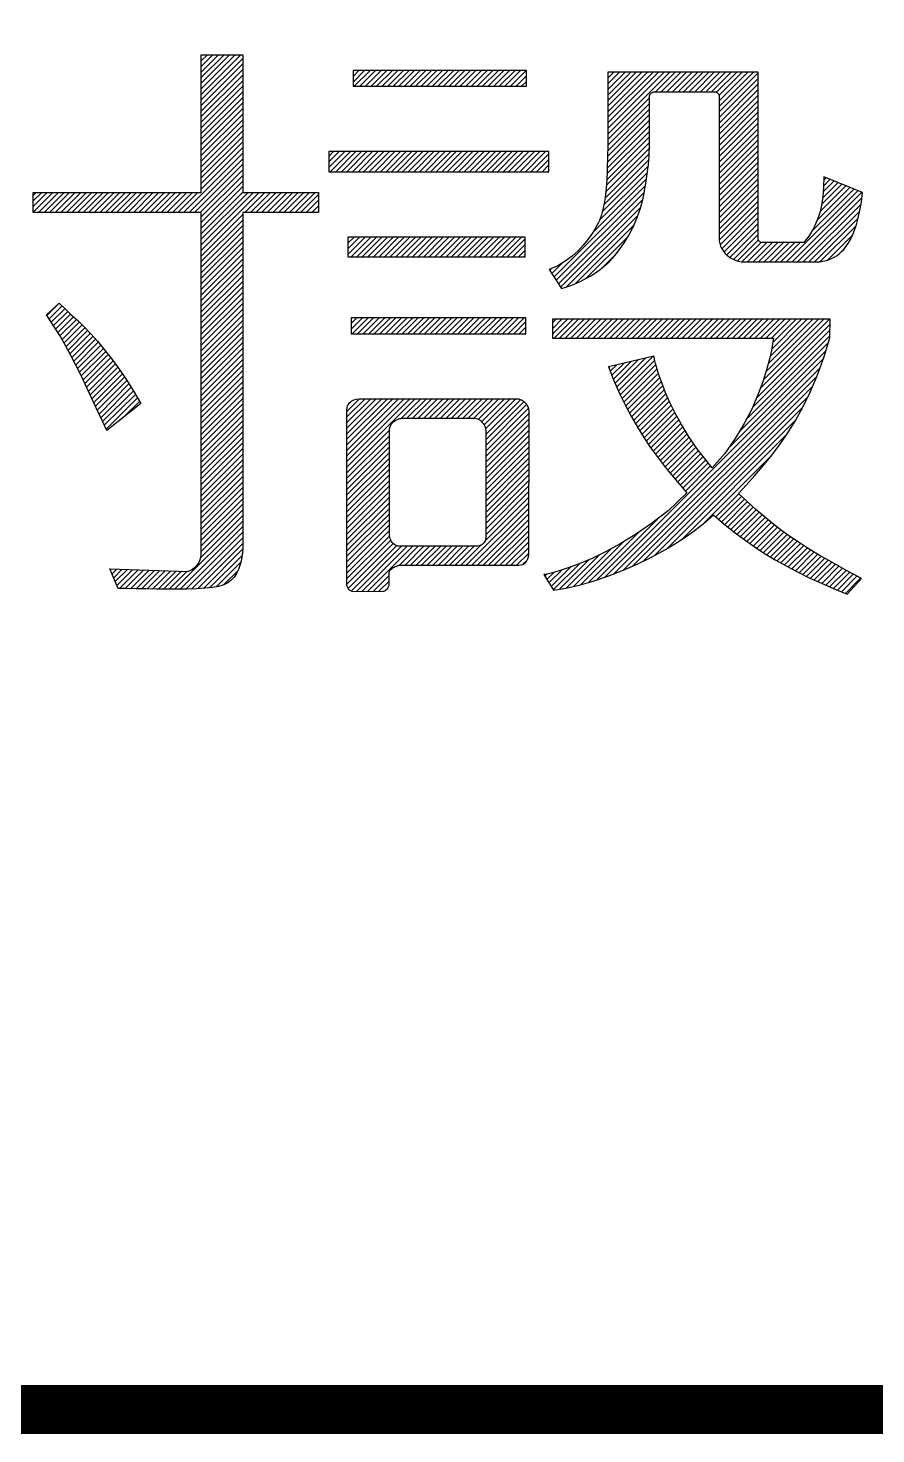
# Model space of a CAD drawing. Header units: millimetres. Extents: x 0 to 841, y 0 to 594.
# Drawn here: x 360.04 to 366.99, y 15.16 to 26.7 of the extents above; entities that cross this region are included whole.
import ezdxf

# ---------------------------------------------------------------- set-up
doc = ezdxf.new("R2010")
doc.units = ezdxf.units.MM
doc.header["$LTSCALE"] = 0.2
doc.layers.add('A1_図面枠', color=7, linetype='Continuous')
doc.layers.add('PTM', color=3, linetype='Continuous')

# ---------------------------------------------------------------- blocks, each defined once
blk = doc.blocks.new('block森村-2')
at = {"color": 0, "linetype": 'Continuous'}
for p, q in [((3635.5, 1096), (3670.8, 1131.4)), ((3635.5, 1101), (3665.8, 1131.4)), ((3635.5, 1106), (3660.8, 1131.4)), ((3635.5, 1111), (3655.8, 1131.4)), ((3635.5, 1116), (3650.8, 1131.4)), ((3635.5, 1121), (3645.8, 1131.4)), ((3635.5, 1126), (3640.9, 1131.4)), ((3635.5, 1131), (3635.9, 1131.4)), ((3635.5, 1131.4), (3672.6, 1131.4)), ((3635.5, 1008.2), (3635.5, 1131.4)), ((3635.5, 1091), (3672.6, 1128.2)), ((3635.5, 1086.1), (3672.6, 1123.2)), ((3672.6, 1131.4), (3672.6, 1008.2)), ((3635.5, 1081.1), (3672.6, 1118.2)), ((3635.5, 1076.1), (3672.6, 1113.2)), ((3635.5, 1071.1), (3672.6, 1108.2)), ((3771.2, 1107), (3781.4, 1117.3)), ((3771.2, 1112), (3776.4, 1117.3)), ((3771.2, 1117), (3771.5, 1117.3)), ((3926.4, 1117.3), (3771.2, 1117.3)), ((3771.2, 1117.3), (3771.2, 1103.2)), ((3772.3, 1103.2), (3786.4, 1117.3)), ((3777.3, 1103.2), (3791.4, 1117.3)), ((3782.3, 1103.2), (3796.4, 1117.3)), ((3787.3, 1103.2), (3801.4, 1117.3)), ((3792.3, 1103.2), (3806.4, 1117.3)), ((3797.3, 1103.2), (3811.4, 1117.3)), ((3802.3, 1103.2), (3816.4, 1117.3)), ((3807.2, 1103.2), (3821.3, 1117.3)), ((3812.2, 1103.2), (3826.3, 1117.3)), ((3817.2, 1103.2), (3831.3, 1117.3)), ((3822.2, 1103.2), (3836.3, 1117.3)), ((3827.2, 1103.2), (3841.3, 1117.3)), ((3832.2, 1103.2), (3846.3, 1117.3)), ((3837.2, 1103.2), (3851.3, 1117.3)), ((3842.2, 1103.2), (3856.3, 1117.3)), ((3847.2, 1103.2), (3861.3, 1117.3)), ((3852.2, 1103.2), (3866.2, 1117.3)), ((3857.1, 1103.2), (3871.2, 1117.3)), ((3862.1, 1103.2), (3876.2, 1117.3)), ((3867.1, 1103.2), (3881.2, 1117.3)), ((3872.1, 1103.2), (3886.2, 1117.3)), ((3877.1, 1103.2), (3891.2, 1117.3)), ((3882.1, 1103.2), (3896.2, 1117.3)), ((3887.1, 1103.2), (3901.2, 1117.3)), ((3892.1, 1103.2), (3906.2, 1117.3)), ((3897.1, 1103.2), (3911.1, 1117.3)), ((3902, 1103.2), (3916.1, 1117.3)), ((3907, 1103.2), (3921.1, 1117.3)), ((3912, 1103.2), (3926.1, 1117.3)), ((3917, 1103.2), (3926.4, 1112.5)), ((3922, 1103.2), (3926.4, 1107.5)), ((3926.4, 1103.2), (3926.4, 1117.3)), ((3999, 1060.5), (4054.5, 1116)), ((3999, 1065.5), (4049.5, 1116)), ((3999, 1070.5), (4044.5, 1116)), ((3999, 1075.5), (4039.6, 1116)), ((3999, 1080.4), (4034.6, 1116)), ((3999, 1085.4), (4029.6, 1116)), ((3999, 1090.4), (4024.6, 1116)), ((3999, 1095.4), (4019.6, 1116)), ((3999, 1100.4), (4014.6, 1116)), ((3999, 1105.4), (4009.6, 1116)), ((3999, 1110.4), (4004.6, 1116)), ((3999, 1115.4), (3999.6, 1116)), ((4041.9, 1098.4), (4059.5, 1116)), ((4046.9, 1098.4), (4064.5, 1116)), ((4051.9, 1098.4), (4069.5, 1116)), ((4056.9, 1098.4), (4074.5, 1116)), ((4061.9, 1098.4), (4079.5, 1116)), ((4066.9, 1098.4), (4084.5, 1116)), ((4071.9, 1098.4), (4089.4, 1116)), ((4076.9, 1098.4), (4094.4, 1116)), ((4081.9, 1098.4), (4099.4, 1116)), ((4086.8, 1098.4), (4104.4, 1116)), ((4091.8, 1098.4), (4109.4, 1116)), ((4096.3, 1097.9), (4114.4, 1116)), ((4098.6, 1085.2), (4129.4, 1116)), ((4098.6, 1090.2), (4124.4, 1116)), ((4098.6, 1095.2), (4119.4, 1116)), ((4098.6, 1080.3), (4133.6, 1115.2)), ((4098.6, 1075.3), (4133.6, 1110.2)), ((3635.5, 1066.1), (3672.6, 1103.3)), ((3635.5, 1061.1), (3672.6, 1098.3)), ((3771.2, 1103.2), (3926.4, 1103.2)), ((4098.6, 1070.3), (4133.6, 1105.3)), ((4098.6, 1065.3), (4133.6, 1100.3)), ((4098.6, 1060.3), (4133.6, 1095.3)), ((3635.5, 1056.1), (3672.6, 1093.3)), ((3635.5, 1051.1), (3672.6, 1088.3)), ((3635.5, 1046.1), (3672.6, 1083.3)), ((3999, 1055.5), (4036.4, 1092.8)), ((3999, 1050.5), (4036.4, 1087.8)), ((3999, 1045.4), (4036.4, 1082.9)), ((4098.6, 1055.3), (4133.6, 1090.3)), ((4098.6, 1050.3), (4133.6, 1085.3)), ((3635.5, 1041.2), (3672.6, 1078.3)), ((3635.5, 1036.2), (3672.6, 1073.3)), ((3998.7, 1035.2), (4036.4, 1072.9)), ((3998.8, 1040.3), (4036.4, 1077.9)), ((4098.6, 1045.3), (4133.6, 1080.3)), ((4098.6, 1040.3), (4133.6, 1075.3)), ((4098.6, 1035.3), (4133.6, 1070.3)), ((3635.5, 1031.2), (3672.6, 1068.3)), ((3635.5, 1026.2), (3672.6, 1063.3)), ((3635.5, 1021.2), (3672.6, 1058.4)), ((3998.1, 1019.6), (4036.4, 1057.9)), ((3998.3, 1024.8), (4036.4, 1062.9)), ((3998.5, 1030), (4036.4, 1067.9)), ((4098.6, 1030.4), (4133.6, 1065.3)), ((4098.6, 1025.4), (4133.6, 1060.4)), ((3635.5, 1016.2), (3672.6, 1053.4)), ((3635.5, 1011.2), (3672.6, 1048.4)), ((3749.5, 1030.5), (3763.8, 1044.8)), ((3749.5, 1035.5), (3758.8, 1044.8)), ((3749.5, 1040.4), (3753.8, 1044.8)), ((3749.5, 1044.8), (3749.5, 1026.7)), ((3946.5, 1044.8), (3749.5, 1044.8)), ((3750.8, 1026.7), (3768.8, 1044.8)), ((3755.8, 1026.7), (3773.8, 1044.8)), ((3760.8, 1026.7), (3778.8, 1044.8)), ((3765.7, 1026.7), (3783.7, 1044.8)), ((3770.7, 1026.7), (3788.7, 1044.8)), ((3775.7, 1026.7), (3793.7, 1044.8)), ((3780.7, 1026.7), (3798.7, 1044.8)), ((3785.7, 1026.7), (3803.7, 1044.8)), ((3790.7, 1026.7), (3808.7, 1044.8)), ((3795.7, 1026.7), (3813.7, 1044.8)), ((3800.7, 1026.7), (3818.7, 1044.8)), ((3805.7, 1026.7), (3823.7, 1044.8)), ((3810.6, 1026.7), (3828.6, 1044.8)), ((3815.6, 1026.7), (3833.6, 1044.8)), ((3820.6, 1026.7), (3838.6, 1044.8)), ((3825.6, 1026.7), (3843.6, 1044.8)), ((3830.6, 1026.7), (3848.6, 1044.8)), ((3835.6, 1026.7), (3853.6, 1044.8)), ((3840.6, 1026.7), (3858.6, 1044.8)), ((3845.6, 1026.7), (3863.6, 1044.8)), ((3850.6, 1026.7), (3868.6, 1044.8)), ((3855.5, 1026.7), (3873.5, 1044.8)), ((3860.5, 1026.7), (3878.5, 1044.8)), ((3865.5, 1026.7), (3883.5, 1044.8)), ((3870.5, 1026.7), (3888.5, 1044.8)), ((3875.5, 1026.7), (3893.5, 1044.8)), ((3880.5, 1026.7), (3898.5, 1044.8)), ((3885.5, 1026.7), (3903.5, 1044.8)), ((3890.5, 1026.7), (3908.5, 1044.8)), ((3895.5, 1026.7), (3913.5, 1044.8)), ((3900.4, 1026.7), (3918.4, 1044.8)), ((3905.4, 1026.7), (3923.4, 1044.8)), ((3910.4, 1026.7), (3928.4, 1044.8)), ((3915.4, 1026.7), (3933.4, 1044.8)), ((3920.4, 1026.7), (3938.4, 1044.8)), ((3925.4, 1026.7), (3943.4, 1044.8)), ((3946.5, 1026.7), (3946.5, 1044.8)), ((3997.2, 1008.8), (4036.4, 1047.9)), ((3997.7, 1014.3), (4036.4, 1052.9)), ((4098.6, 1020.4), (4133.6, 1055.4)), ((4098.6, 1015.4), (4133.6, 1050.4)), ((4098.6, 1010.4), (4133.6, 1045.4)), ((3619.6, 990.3), (3672.6, 1043.4)), ((3624.5, 990.3), (3672.6, 1038.4)), ((3629.5, 990.3), (3672.6, 1033.4)), ((3930.4, 1026.7), (3946.5, 1042.8)), ((3935.4, 1026.7), (3946.5, 1037.8)), ((3940.4, 1026.7), (3946.5, 1032.8)), ((3994.2, 990.8), (4035.2, 1031.8)), ((3995.6, 997.2), (4035.8, 1037.3)), ((3996.6, 1003.2), (4036.1, 1042.7)), ((4098.6, 1005.4), (4133.6, 1040.4)), ((4098.6, 1000.4), (4133.6, 1035.4)), ((3634.5, 990.3), (3672.6, 1028.4)), ((3635.5, 986.3), (3672.6, 1023.4)), ((3749.5, 1026.7), (3946.5, 1026.7)), ((3945.3, 1026.7), (3946.5, 1027.9)), ((3985.5, 972.1), (4033.7, 1020.3)), ((3991.8, 983.4), (4034.5, 1026.1)), ((4098.6, 995.4), (4133.6, 1030.4)), ((4098.6, 990.4), (4133.6, 1025.4)), ((4098.6, 985.5), (4133.6, 1020.4)), ((4192.3, 1014.2), (4198, 1020)), ((4192.4, 1019.3), (4194.4, 1021.4)), ((3485.2, 990.6), (3502.7, 1008.2)), ((3485.2, 995.6), (3497.7, 1008.2)), ((3485.2, 1000.6), (3492.7, 1008.2)), ((3485.2, 1005.6), (3487.8, 1008.2)), ((3485.2, 1008.2), (3635.5, 1008.2)), ((3485.2, 990.3), (3485.2, 1008.2)), ((3489.8, 990.3), (3507.7, 1008.2)), ((3494.8, 990.3), (3512.7, 1008.2)), ((3499.8, 990.3), (3517.7, 1008.2)), ((3504.8, 990.3), (3522.7, 1008.2)), ((3509.8, 990.3), (3527.7, 1008.2)), ((3514.8, 990.3), (3532.7, 1008.2)), ((3519.8, 990.3), (3537.7, 1008.2)), ((3524.8, 990.3), (3542.6, 1008.2)), ((3529.8, 990.3), (3547.6, 1008.2)), ((3534.7, 990.3), (3552.6, 1008.2)), ((3539.7, 990.3), (3557.6, 1008.2)), ((3544.7, 990.3), (3562.6, 1008.2)), ((3549.7, 990.3), (3567.6, 1008.2)), ((3554.7, 990.3), (3572.6, 1008.2)), ((3559.7, 990.3), (3577.6, 1008.2)), ((3564.7, 990.3), (3582.6, 1008.2)), ((3569.7, 990.3), (3587.5, 1008.2)), ((3574.7, 990.3), (3592.5, 1008.2)), ((3579.6, 990.3), (3597.5, 1008.2)), ((3584.6, 990.3), (3602.5, 1008.2)), ((3589.6, 990.3), (3607.5, 1008.2)), ((3594.6, 990.3), (3612.5, 1008.2)), ((3599.6, 990.3), (3617.5, 1008.2)), ((3604.6, 990.3), (3622.5, 1008.2)), ((3609.6, 990.3), (3627.5, 1008.2)), ((3614.6, 990.3), (3632.4, 1008.2)), ((3635.5, 981.3), (3672.6, 1018.4)), ((3635.5, 976.3), (3672.6, 1013.5)), ((3635.5, 971.3), (3672.6, 1008.5)), ((3635.5, 956.3), (3687.3, 1008.2)), ((3635.5, 961.3), (3682.3, 1008.2)), ((3635.5, 966.3), (3677.3, 1008.2)), ((3672.6, 1008.2), (3740.3, 1008.2)), ((3674.4, 990.3), (3692.3, 1008.2)), ((3679.4, 990.3), (3697.3, 1008.2)), ((3684.4, 990.3), (3702.3, 1008.2)), ((3689.4, 990.3), (3707.3, 1008.2)), ((3694.4, 990.3), (3712.3, 1008.2)), ((3699.4, 990.3), (3717.3, 1008.2)), ((3704.4, 990.3), (3722.2, 1008.2)), ((3709.4, 990.3), (3727.2, 1008.2)), ((3714.3, 990.3), (3732.2, 1008.2)), ((3719.3, 990.3), (3737.2, 1008.2)), ((3740.3, 1008.2), (3740.3, 990.3)), ((3951, 932.6), (4032.7, 1014.4)), ((3952.9, 929.6), (4031.6, 1008.3)), ((4098.6, 980.5), (4133.6, 1015.5)), ((4098.6, 975.5), (4133.6, 1010.5)), ((4158.9, 946), (4222.8, 1009.8)), ((4163.9, 946), (4226.3, 1008.4)), ((4182.1, 974.1), (4219.2, 1011.3)), ((4186.5, 983.5), (4215.7, 1012.7)), ((4188.9, 990.9), (4212.1, 1014.2)), ((4190.4, 997.4), (4208.6, 1015.6)), ((4191.4, 1003.3), (4205.1, 1017.1)), ((4191.9, 1008.9), (4201.5, 1018.5)), ((3724.3, 990.3), (3740.3, 1006.3)), ((3729.3, 990.3), (3740.3, 1001.3)), ((3734.3, 990.3), (3740.3, 996.3)), ((3954.9, 926.5), (4030.3, 1002)), ((3956.8, 923.5), (4028.6, 995.2)), ((4098.6, 970.5), (4133.6, 1005.5)), ((4098.6, 965.5), (4133.6, 1000.5)), ((4099.5, 961.4), (4133.6, 995.5)), ((4168.9, 946), (4226.4, 1003.4)), ((4173.9, 946), (4225.6, 997.6)), ((3635.5, 990.3), (3485.2, 990.3)), ((3635.5, 690.6), (3635.5, 990.3)), ((3635.5, 951.3), (3672.6, 988.5)), ((3635.5, 946.4), (3672.6, 983.5)), ((3740.3, 990.3), (3672.6, 990.3)), ((3672.6, 990.3), (3672.6, 697)), ((3739.3, 990.3), (3740.3, 991.3)), ((3961.8, 923.5), (4026, 987.7)), ((4101, 957.9), (4133.6, 990.5)), ((4103.1, 955), (4133.6, 985.5)), ((4178.9, 946), (4224.5, 991.6)), ((4183.9, 946), (4223.2, 985.3)), ((3635.5, 941.4), (3672.6, 978.5)), ((3635.5, 936.4), (3672.6, 973.5)), ((3969.8, 926.4), (4022.6, 979.3)), ((3979.3, 931), (4017.5, 969.2)), ((4105.5, 952.4), (4133.6, 980.5)), ((4108.2, 950.1), (4133.6, 975.5)), ((4111.4, 948.3), (4133.6, 970.5)), ((4189.1, 946.3), (4221.2, 978.3)), ((4195.5, 947.6), (4218.3, 970.4)), ((3635.5, 931.4), (3672.6, 968.5)), ((3635.5, 926.4), (3672.6, 963.6)), ((3635.5, 921.4), (3672.6, 958.6)), ((3766.7, 952.8), (3782.1, 968.3)), ((3766.7, 957.8), (3777.1, 968.3)), ((3766.7, 962.8), (3772.1, 968.3)), ((3766.7, 967.8), (3767.1, 968.3)), ((3766.7, 968.3), (3766.7, 950.7)), ((3925.2, 968.3), (3766.7, 968.3)), ((3769.5, 950.7), (3787.1, 968.3)), ((3774.5, 950.7), (3792.1, 968.3)), ((3779.5, 950.7), (3797.1, 968.3)), ((3784.5, 950.7), (3802, 968.3)), ((3789.5, 950.7), (3807, 968.3)), ((3794.5, 950.7), (3812, 968.3)), ((3799.5, 950.7), (3817, 968.3)), ((3804.5, 950.7), (3822, 968.3)), ((3809.5, 950.7), (3827, 968.3)), ((3814.4, 950.7), (3832, 968.3)), ((3819.4, 950.7), (3837, 968.3)), ((3824.4, 950.7), (3842, 968.3)), ((3829.4, 950.7), (3846.9, 968.3)), ((3834.4, 950.7), (3851.9, 968.3)), ((3839.4, 950.7), (3856.9, 968.3)), ((3844.4, 950.7), (3861.9, 968.3)), ((3849.4, 950.7), (3866.9, 968.3)), ((3854.4, 950.7), (3871.9, 968.3)), ((3859.3, 950.7), (3876.9, 968.3)), ((3864.3, 950.7), (3881.9, 968.3)), ((3869.3, 950.7), (3886.9, 968.3)), ((3874.3, 950.7), (3891.9, 968.3)), ((3879.3, 950.7), (3896.8, 968.3)), ((3884.3, 950.7), (3901.8, 968.3)), ((3889.3, 950.7), (3906.8, 968.3)), ((3894.3, 950.7), (3911.8, 968.3)), ((3899.3, 950.7), (3916.8, 968.3)), ((3904.2, 950.7), (3921.8, 968.3)), ((3909.2, 950.7), (3925.2, 966.7)), ((3914.2, 950.7), (3925.2, 961.7)), ((3919.2, 950.7), (3925.2, 956.7)), ((3925.2, 950.7), (3925.2, 968.3)), ((4115, 946.9), (4133.8, 965.8)), ((4119.1, 946.1), (4136.3, 963.3)), ((4124, 946), (4141.3, 963.3)), ((4129, 946), (4146.3, 963.3)), ((4134, 946), (4151.3, 963.3)), ((4139, 946), (4156.3, 963.3)), ((4143.9, 946), (4161.3, 963.3)), ((4148.9, 946), (4166.3, 963.3)), ((4153.9, 946), (4171.3, 963.3)), ((4207.6, 954.7), (4209.4, 956.6)), ((3635.5, 916.4), (3672.6, 953.6)), ((3635.5, 911.4), (3672.6, 948.6)), ((3766.7, 950.7), (3925.2, 950.7)), ((3924.2, 950.7), (3925.2, 951.7)), ((3949.1, 935.7), (3958.5, 945.1)), ((3994.3, 941), (4006.1, 952.8)), ((3635.5, 906.4), (3672.6, 943.6)), ((3635.5, 901.5), (3672.6, 938.6)), ((3635.5, 896.5), (3672.6, 933.6)), ((3947.1, 938.7), (3948.4, 940)), ((3635.5, 891.5), (3672.6, 928.6)), ((3635.5, 886.5), (3672.6, 923.6)), ((3635.5, 881.5), (3672.6, 918.7)), ((3497, 898.6), (3508.2, 909)), ((3497.4, 898.1), (3508.3, 909)), ((3499.4, 895.1), (3510.9, 906.6)), ((3508.2, 909), (3513.7, 904)), ((3635.5, 876.5), (3672.6, 913.7)), ((3635.5, 871.5), (3672.6, 908.7)), ((3503.1, 889.3), (3497, 898.6)), ((3501.3, 892.1), (3513.5, 904.2)), ((3503.3, 889.1), (3516.1, 901.8)), ((3505.2, 886), (3518.6, 899.4)), ((3507.1, 882.9), (3521.2, 897)), ((3509, 879.8), (3523.8, 894.5)), ((3513.7, 904), (3519.2, 898.8)), ((3519.2, 898.8), (3524.9, 893.5)), ((3524.9, 893.5), (3530.7, 887.8)), ((3635.5, 866.5), (3672.6, 903.7)), ((3635.5, 861.5), (3672.6, 898.7)), ((3635.5, 856.6), (3672.6, 893.7)), ((3769.6, 885.9), (3779.7, 896)), ((3769.6, 890.9), (3774.7, 896)), ((3769.6, 895.9), (3769.7, 896)), ((3769.6, 896), (3769.6, 881.6)), ((3925.9, 896), (3769.6, 896)), ((3770.3, 881.6), (3784.6, 896)), ((3775.2, 881.6), (3789.6, 896)), ((3780.2, 881.6), (3794.6, 896)), ((3785.2, 881.6), (3799.6, 896)), ((3790.2, 881.6), (3804.6, 896)), ((3795.2, 881.6), (3809.6, 896)), ((3800.2, 881.6), (3814.6, 896)), ((3805.2, 881.6), (3819.6, 896)), ((3810.2, 881.6), (3824.6, 896)), ((3815.2, 881.6), (3829.5, 896)), ((3820.1, 881.6), (3834.5, 896)), ((3825.1, 881.6), (3839.5, 896)), ((3830.1, 881.6), (3844.5, 896)), ((3835.1, 881.6), (3849.5, 896)), ((3840.1, 881.6), (3854.5, 896)), ((3845.1, 881.6), (3859.5, 896)), ((3850.1, 881.6), (3864.5, 896)), ((3855.1, 881.6), (3869.5, 896)), ((3860.1, 881.6), (3874.4, 896)), ((3865, 881.6), (3879.4, 896)), ((3870, 881.6), (3884.4, 896)), ((3875, 881.6), (3889.4, 896)), ((3880, 881.6), (3894.4, 896)), ((3885, 881.6), (3899.4, 896)), ((3890, 881.6), (3904.4, 896)), ((3895, 881.6), (3909.4, 896)), ((3900, 881.6), (3914.4, 896)), ((3905, 881.6), (3919.3, 896)), ((3909.9, 881.6), (3924.3, 896)), ((3925.9, 881.6), (3925.9, 896)), ((3949.5, 881.3), (3963, 894.7)), ((3949.7, 894.7), (3949.5, 877.8)), ((3949.6, 886.3), (3958, 894.7)), ((3949.6, 891.4), (3953, 894.7)), ((4197.9, 894.7), (3949.7, 894.7)), ((3951, 877.8), (3968, 894.7)), ((3956, 877.8), (3973, 894.7)), ((3961, 877.8), (3978, 894.7)), ((3966, 877.8), (3983, 894.7)), ((3971, 877.8), (3988, 894.7)), ((3976, 877.8), (3992.9, 894.7)), ((3980.9, 877.8), (3997.9, 894.7)), ((3985.9, 877.8), (4002.9, 894.7)), ((3990.9, 877.8), (4007.9, 894.7)), ((3995.9, 877.8), (4012.9, 894.7)), ((4000.9, 877.7), (4017.9, 894.7)), ((4005.9, 877.7), (4022.9, 894.7)), ((4010.9, 877.7), (4027.9, 894.7)), ((4015.9, 877.7), (4032.9, 894.7)), ((4020.8, 877.7), (4037.8, 894.7)), ((4025.8, 877.7), (4042.8, 894.7)), ((4030.8, 877.7), (4047.8, 894.7)), ((4035.8, 877.7), (4052.8, 894.7)), ((4040.8, 877.7), (4057.8, 894.7)), ((4045.8, 877.7), (4062.8, 894.7)), ((4050.8, 877.7), (4067.8, 894.7)), ((4055.8, 877.7), (4072.8, 894.7)), ((4060.7, 877.7), (4077.8, 894.7)), ((4065.7, 877.7), (4082.7, 894.7)), ((4070.7, 877.7), (4087.7, 894.7)), ((4075.7, 877.7), (4092.7, 894.7)), ((4080.7, 877.7), (4097.7, 894.7)), ((4085.7, 877.7), (4102.7, 894.7)), ((4090.7, 877.7), (4107.7, 894.7)), ((4095.7, 877.7), (4112.7, 894.7)), ((4100.6, 877.7), (4117.7, 894.7)), ((4105.6, 877.7), (4122.7, 894.7)), ((4110.6, 877.7), (4127.6, 894.7)), ((4115.6, 877.7), (4132.6, 894.7)), ((4120.6, 877.7), (4137.6, 894.7)), ((4125.6, 877.7), (4142.6, 894.7)), ((4130.6, 877.7), (4147.6, 894.7)), ((4135.5, 832.7), (4197.5, 894.7)), ((4135.6, 877.7), (4152.6, 894.7)), ((4138.3, 840.5), (4192.5, 894.7)), ((4140.5, 877.7), (4157.6, 894.7)), ((4140.6, 847.8), (4187.5, 894.7)), ((4142.5, 854.7), (4182.5, 894.7)), ((4144.2, 861.4), (4177.5, 894.7)), ((4145.5, 877.7), (4162.6, 894.7)), ((4145.6, 867.8), (4172.5, 894.7)), ((4146.7, 873.9), (4167.6, 894.7)), ((4197.7, 878), (4197.9, 894.7)), ((3508.8, 880.2), (3503.1, 889.3)), ((3510.9, 876.6), (3526.3, 892.1)), ((3512.7, 873.5), (3528.8, 889.6)), ((3514.5, 870.3), (3531.3, 887.1)), ((3516.3, 867.1), (3533.7, 884.6)), ((3518, 863.8), (3536.2, 882)), ((3530.7, 887.8), (3536.6, 881.6)), ((3536.6, 881.6), (3542.6, 875)), ((3635.5, 851.6), (3672.6, 888.7)), ((3635.5, 846.6), (3672.6, 883.7)), ((3769.6, 881.6), (3925.9, 881.6)), ((3914.9, 881.6), (3925.9, 892.6)), ((3919.9, 881.6), (3925.9, 887.6)), ((3924.9, 881.6), (3925.9, 882.6)), ((4128.4, 815.7), (4197.7, 885)), ((4132.3, 824.5), (4197.8, 890.1)), ((3514, 871.2), (3508.8, 880.2)), ((3518.8, 862.4), (3514, 871.2)), ((3519.8, 860.6), (3538.6, 879.4)), ((3521.5, 857.3), (3540.9, 876.8)), ((3523.2, 854), (3543.3, 874.1)), ((3524.8, 850.7), (3545.6, 871.4)), ((3526.5, 847.3), (3547.9, 868.7)), ((3542.6, 875), (3548.7, 867.8)), ((3635.5, 841.6), (3672.6, 878.7)), ((3635.5, 836.6), (3672.6, 873.8)), ((3635.5, 831.6), (3672.6, 868.8)), ((3949.5, 877.8), (4147.2, 877.7)), ((4116.9, 794.2), (4196.3, 873.6)), ((4123.4, 805.7), (4197.7, 880)), ((4146.5, 872.6), (4145.4, 866.7)), ((4147.1, 876.4), (4146.5, 872.6)), ((4147.2, 877.7), (4147.1, 876.4)), ((4192.3, 860.4), (4197.7, 878)), ((3523.3, 853.7), (3518.8, 862.4)), ((3528.1, 844), (3550.1, 866)), ((3529.7, 840.6), (3552.3, 863.2)), ((3531.3, 837.2), (3554.5, 860.4)), ((3532.9, 833.8), (3556.6, 857.6)), ((3548.7, 867.8), (3555, 859.8)), ((3555, 859.8), (3561.4, 851.1)), ((3635.5, 826.6), (3672.6, 863.8)), ((3635.5, 821.6), (3672.6, 858.8)), ((3996.5, 663.8), (4191.9, 859.2)), ((4040.4, 861.8), (3999.6, 852.2)), ((4004.1, 841.1), (4020.1, 857)), ((4005.6, 837.6), (4026.6, 858.6)), ((4007.1, 834.1), (4033.2, 860.1)), ((4008.7, 830.6), (4039.7, 861.6)), ((4010.2, 827.2), (4041.2, 858.2)), ((4040.6, 861), (4040.4, 861.8)), ((4041, 858.8), (4040.6, 861)), ((4041.9, 855.1), (4041, 858.8)), ((4107.1, 779.4), (4194.1, 866.5)), ((4143.6, 858.9), (4141.1, 849.5)), ((4145.4, 866.7), (4143.6, 858.9)), ((4186.5, 844.2), (4192.3, 860.4)), ((3527.6, 845.1), (3523.3, 853.7)), ((3531.6, 836.6), (3527.6, 845.1)), ((3534.5, 830.4), (3558.7, 854.7)), ((3536.1, 827), (3560.9, 851.8)), ((3537.7, 823.6), (3562.9, 848.8)), ((3539.2, 820.2), (3564.9, 845.9)), ((3561.4, 851.1), (3567.9, 841.5)), ((3635.5, 816.6), (3672.6, 853.8)), ((3635.5, 811.7), (3672.6, 848.8)), ((3635.5, 806.7), (3672.6, 843.8)), ((3999.6, 852.2), (4004.6, 839.9)), ((3999.8, 851.7), (4000.5, 852.4)), ((4001.2, 848.2), (4007.1, 854)), ((4002.7, 844.6), (4013.6, 855.5)), ((4004.5, 666.8), (4189.1, 851.4)), ((4011.9, 823.9), (4042.2, 854.2)), ((4012.7, 670), (4186.2, 843.5)), ((4013.5, 820.5), (4043.3, 850.3)), ((4015.1, 817.1), (4044.5, 846.5)), ((4043.3, 850.2), (4041.9, 855.1)), ((4045.2, 844.2), (4043.3, 850.2)), ((4047.7, 837.1), (4045.2, 844.2)), ((4141.1, 849.5), (4137.7, 838.8)), ((4180.2, 829.4), (4186.5, 844.2)), ((3535.5, 828.2), (3531.6, 836.6)), ((3540.8, 816.8), (3566.9, 842.9)), ((3542.4, 813.4), (3568.9, 839.9)), ((3544, 809.9), (3570.8, 836.8)), ((3545.5, 806.5), (3572.8, 833.8)), ((3547.1, 803.2), (3574.7, 830.7)), ((3567.9, 841.5), (3574.6, 830.9)), ((3574.6, 830.9), (3581.4, 819.2)), ((3635.5, 801.7), (3672.6, 838.8)), ((3635.5, 796.7), (3672.6, 833.8)), ((4004.6, 839.9), (4009.7, 828.4)), ((4016.8, 813.9), (4045.7, 842.7)), ((4018.6, 810.6), (4047, 839)), ((4020.3, 807.3), (4048.3, 835.4)), ((4021.6, 673.9), (4182.5, 834.9)), ((4022.1, 804.2), (4049.8, 831.8)), ((4050.8, 829), (4047.7, 837.1)), ((4137.7, 838.8), (4133.3, 827)), ((3539.4, 819.9), (3535.5, 828.2)), ((3543.1, 811.7), (3539.4, 819.9)), ((3548.7, 799.8), (3576.5, 827.5)), ((3550.4, 796.4), (3578.3, 824.4)), ((3581.4, 819.2), (3550.9, 795.3)), ((3566.5, 807.6), (3580.2, 821.2)), ((3635.5, 791.7), (3672.6, 828.9)), ((3635.5, 786.7), (3672.6, 823.9)), ((3635.5, 781.7), (3672.6, 818.9)), ((3765.5, 762.1), (3826.6, 823.2)), ((3765.5, 767.1), (3821.6, 823.2)), ((3765.5, 772.1), (3816.6, 823.2)), ((3765.5, 777.1), (3811.6, 823.2)), ((3765.5, 782.1), (3806.6, 823.2)), ((3765.5, 787), (3801.6, 823.2)), ((3765.5, 792), (3796.6, 823.2)), ((3765.5, 797), (3791.6, 823.2)), ((3765.5, 802), (3786.7, 823.2)), ((3765.5, 807), (3781.7, 823.2)), ((3765.5, 812), (3776.7, 823.1)), ((3766.6, 818), (3766.1, 816.9)), ((3767.4, 819.2), (3766.6, 818)), ((3766.7, 818.2), (3769.9, 821.3)), ((3768.5, 820.3), (3767.4, 819.2)), ((3769.9, 821.4), (3768.5, 820.3)), ((3771.7, 822.2), (3769.9, 821.4)), ((3774, 822.8), (3771.7, 822.2)), ((3776.7, 823.2), (3774, 822.8)), ((3919.6, 823.2), (3776.7, 823.2)), ((3814.4, 806), (3831.6, 823.2)), ((3819.4, 806.1), (3836.5, 823.2)), ((3824.4, 806.1), (3841.5, 823.2)), ((3829.4, 806.1), (3846.5, 823.2)), ((3834.4, 806.1), (3851.5, 823.2)), ((3839.4, 806.1), (3856.5, 823.2)), ((3844.4, 806.1), (3861.5, 823.2)), ((3849.4, 806.1), (3866.5, 823.2)), ((3854.4, 806.1), (3871.5, 823.2)), ((3859.4, 806.1), (3876.5, 823.2)), ((3864.3, 806.1), (3881.4, 823.2)), ((3869.3, 806.1), (3886.4, 823.2)), ((3874.3, 806.1), (3891.4, 823.2)), ((3879.3, 806.1), (3896.4, 823.2)), ((3883.4, 805.2), (3901.4, 823.2)), ((3886.2, 803), (3906.4, 823.2)), ((3888.4, 800.2), (3911.4, 823.2)), ((3889.8, 796.6), (3916.4, 823.2)), ((3889.9, 791.7), (3920.9, 822.7)), ((3889.9, 786.7), (3924.1, 820.9)), ((3889.9, 781.8), (3926.5, 818.4)), ((3919.7, 823.1), (3919.6, 823.2)), ((3920.2, 823), (3919.7, 823.1)), ((3920.9, 822.7), (3920.2, 823)), ((3921.8, 822.3), (3920.9, 822.7)), ((3922.8, 821.7), (3921.8, 822.3)), ((3923.8, 821), (3922.8, 821.7)), ((3924.9, 820.1), (3923.8, 821)), ((3926, 819.1), (3924.9, 820.1)), ((3927, 817.8), (3926, 819.1)), ((4009.7, 828.4), (4014.9, 817.6)), ((4023.9, 801), (4051.2, 828.3)), ((4025.7, 797.8), (4052.7, 824.8)), ((4027.7, 794.8), (4054.2, 821.3)), ((4029.6, 791.7), (4055.8, 817.9)), ((4031, 678.4), (4178.5, 825.8)), ((4054.7, 820.2), (4050.8, 829)), ((4059.4, 810.7), (4054.7, 820.2)), ((4133.3, 827), (4127.9, 814.4)), ((4173.6, 815.9), (4180.2, 829.4)), ((3547, 803.5), (3543.1, 811.7)), ((3635.5, 776.7), (3672.6, 813.9)), ((3635.5, 771.7), (3672.6, 808.9)), ((3765.6, 814.8), (3765.5, 814.1)), ((3765.5, 814.1), (3765.5, 813.6)), ((3765.5, 813.6), (3765.5, 813.4)), ((3765.5, 813.4), (3765.5, 656.5)), ((3765.7, 815.8), (3765.6, 814.8)), ((3766.1, 816.9), (3765.7, 815.8)), ((3810.2, 804.8), (3811.5, 805.4)), ((3811.5, 805.4), (3812.7, 805.8)), ((3812.7, 805.8), (3814, 806)), ((3814, 806), (3815.1, 806.1)), ((3815.1, 806.1), (3880.3, 806.1)), ((3880.3, 806.1), (3881.5, 805.9)), ((3881.5, 805.9), (3882.6, 805.6)), ((3882.6, 805.6), (3883.7, 805)), ((3889.9, 776.8), (3928.2, 815.1)), ((3889.9, 771.8), (3928.7, 810.6)), ((3889.9, 766.8), (3928.7, 805.6)), ((3927.8, 816.3), (3927, 817.8)), ((3928.4, 814.6), (3927.8, 816.3)), ((3928.7, 812.6), (3928.4, 814.6)), ((3928.4, 683.4), (3928.7, 812.6)), ((4014.9, 817.6), (4020.2, 807.5)), ((4020.2, 807.5), (4025.7, 798)), ((4031.5, 788.6), (4057.5, 814.6)), ((4033.5, 785.6), (4059.1, 811.2)), ((4035.5, 782.6), (4060.9, 808)), ((4041.1, 683.5), (4173.7, 816.1)), ((4064.9, 800.5), (4059.4, 810.7)), ((4127.9, 814.4), (4121.2, 801.3)), ((4166.7, 803.5), (4173.6, 815.9)), ((3550.9, 795.3), (3547, 803.5)), ((3635.5, 766.8), (3672.6, 803.9)), ((3635.5, 761.8), (3672.6, 798.9)), ((3635.5, 756.8), (3672.6, 793.9)), ((3765.5, 757.1), (3803.8, 795.4)), ((3803.8, 795.1), (3803.9, 796.8)), ((3803.8, 701.8), (3803.8, 795.1)), ((3803.9, 796.8), (3804.3, 798.4)), ((3804.3, 798.4), (3804.9, 799.9)), ((3804.9, 799.9), (3805.7, 801.2)), ((3805.7, 801.2), (3806.7, 802.3)), ((3806.7, 802.3), (3807.8, 803.3)), ((3807.8, 803.3), (3808.9, 804.1)), ((3808.9, 804.1), (3810.2, 804.8)), ((3883.7, 805), (3884.8, 804.3)), ((3884.8, 804.3), (3885.9, 803.4)), ((3885.9, 803.4), (3886.8, 802.4)), ((3886.8, 802.4), (3887.7, 801.3)), ((3887.7, 801.3), (3888.5, 800.2)), ((3888.5, 800.2), (3889.1, 799)), ((3889.1, 799), (3889.5, 797.8)), ((3889.5, 797.8), (3889.8, 796.6)), ((3889.8, 796.6), (3889.9, 795.4)), ((3889.9, 761.8), (3928.7, 800.6)), ((3889.9, 756.8), (3928.7, 795.6)), ((3889.9, 795.4), (3889.9, 699.7)), ((4025.7, 798), (4031.3, 788.9)), ((4037.5, 779.7), (4062.6, 804.8)), ((4039.6, 776.8), (4064.4, 801.5)), ((4041.7, 773.9), (4066.2, 798.4)), ((4043.8, 771), (4068.1, 795.3)), ((4052.3, 689.6), (4167.5, 804.9)), ((4071.4, 790), (4064.9, 800.5)), ((4121.2, 801.3), (4113.1, 787.9)), ((4159.6, 792.1), (4166.7, 803.5)), ((3635.5, 751.8), (3672.6, 788.9)), ((3635.5, 746.8), (3672.6, 784)), ((3765.5, 752.1), (3803.8, 790.4)), ((3765.5, 747.1), (3803.8, 785.4)), ((3765.5, 742.1), (3803.8, 780.4)), ((3889.9, 751.8), (3928.7, 790.6)), ((3889.9, 746.8), (3928.7, 785.6)), ((3889.9, 741.8), (3928.7, 780.6)), ((4031.3, 788.9), (4037.1, 780.2)), ((4037.1, 780.2), (4043.2, 771.8)), ((4046, 768.1), (4070, 792.2)), ((4048.1, 765.3), (4071.9, 789.1)), ((4050.3, 762.5), (4074, 786.2)), ((4052.5, 759.8), (4076, 783.2)), ((4054.8, 757), (4078, 780.2)), ((4065.3, 697.7), (4159.4, 791.8)), ((4078.8, 779), (4071.4, 790)), ((4113.1, 787.9), (4103.7, 774.6)), ((4145, 772), (4152.4, 781.7)), ((4152.4, 781.7), (4159.6, 792.1)), ((3635.5, 741.8), (3672.6, 779)), ((3635.5, 736.8), (3672.6, 774)), ((3635.5, 731.8), (3672.6, 769)), ((3765.5, 737.2), (3803.8, 775.4)), ((3765.5, 732.2), (3803.8, 770.4)), ((3889.9, 736.9), (3928.6, 775.6)), ((3889.9, 731.9), (3928.6, 770.5)), ((4043.2, 771.8), (4049.5, 763.6)), ((4057, 754.3), (4080.1, 777.4)), ((4059.3, 751.6), (4082.3, 774.6)), ((4061.6, 748.9), (4084.5, 771.8)), ((4063.9, 746.2), (4086.7, 769)), ((4092.6, 761.6), (4078.8, 779)), ((4082.8, 710.2), (4146.4, 773.8)), ((4103.7, 774.6), (4092.6, 761.6)), ((4137.6, 763), (4145, 772)), ((3635.5, 726.8), (3672.6, 764)), ((3635.5, 721.9), (3672.6, 759)), ((3765.5, 727.2), (3803.8, 765.4)), ((3765.5, 722.2), (3803.8, 760.5)), ((3765.5, 717.2), (3803.8, 755.5)), ((3889.9, 726.9), (3928.6, 765.5)), ((3889.9, 721.9), (3928.6, 760.5)), ((3889.9, 716.9), (3928.6, 755.5)), ((4049.5, 763.6), (4056, 755.5)), ((4056, 755.5), (4062.8, 747.5)), ((4066.2, 743.5), (4088.9, 766.2)), ((4068.5, 740.8), (4091.1, 763.4)), ((4130.3, 754.5), (4137.6, 763)), ((3635.5, 716.9), (3672.6, 754)), ((3635.5, 711.9), (3672.6, 749)), ((3635.5, 706.9), (3672.6, 744)), ((3765.5, 712.2), (3803.8, 750.5)), ((3765.5, 707.2), (3803.8, 745.5)), ((3889.9, 711.9), (3928.6, 750.5)), ((3889.9, 706.9), (3928.5, 745.5)), ((4062.8, 747.5), (4069.8, 739.4)), ((4116, 738.8), (4123.1, 746.5)), ((4123.1, 746.5), (4130.3, 754.5)), ((3635.5, 701.9), (3672.6, 739.1)), ((3635.5, 696.9), (3672.6, 734.1)), ((3765.5, 702.2), (3803.8, 740.5)), ((3765.5, 697.2), (3803.8, 735.5)), ((3765.5, 692.3), (3803.8, 730.5)), ((3872.5, 674.6), (3928.5, 730.5)), ((3889.1, 696.1), (3928.5, 735.5)), ((3889.9, 701.9), (3928.5, 740.5)), ((4069.8, 739.4), (4053, 723.2)), ((4095.6, 718), (4116.2, 738.6)), ((4098.3, 715.7), (4118.8, 736.2)), ((4101, 713.4), (4121.4, 733.8)), ((4103.7, 711.1), (4123.9, 731.4)), ((4124, 731.3), (4116, 738.8)), ((4131.6, 724.5), (4124, 731.3)), ((3635, 681.5), (3672.6, 719.1)), ((3635.5, 691.9), (3672.6, 729.1)), ((3635.5, 687), (3672.6, 724.1)), ((3765.5, 687.3), (3803.8, 725.5)), ((3765.5, 682.3), (3803.8, 720.5)), ((3877.5, 674.6), (3928.5, 725.5)), ((3882.5, 674.6), (3928.5, 720.5)), ((4053, 723.2), (4038.2, 711.8)), ((4084.5, 711.5), (4093.8, 719.6)), ((4093.8, 719.6), (4102.7, 711.9)), ((4106.4, 708.9), (4126.6, 729)), ((4109.2, 706.6), (4129.2, 726.6)), ((4111.9, 704.4), (4131.8, 724.3)), ((4114.8, 702.3), (4134.5, 722)), ((4117.6, 700.1), (4137.2, 719.7)), ((4120.5, 698), (4139.9, 717.4)), ((4138.9, 718.2), (4131.6, 724.5)), ((4146.1, 712.2), (4138.9, 718.2)), ((3611.6, 653.1), (3672.6, 714.1)), ((3616.6, 653.1), (3672.6, 709.1)), ((3765.5, 677.3), (3803.8, 715.5)), ((3765.5, 672.3), (3803.8, 710.6)), ((3765.5, 667.3), (3803.8, 705.6)), ((3887.5, 674.6), (3928.5, 715.5)), ((3892.5, 674.6), (3928.4, 710.5)), ((3897.5, 674.6), (3928.4, 705.5)), ((3989, 661.3), (4043.8, 716.1)), ((4038.2, 711.8), (4023.9, 702.1)), ((4074.1, 703.6), (4084.5, 711.5)), ((4102.7, 711.9), (4111.7, 704.6)), ((4111.7, 704.6), (4120.7, 697.8)), ((4123.4, 695.9), (4142.6, 715.1)), ((4126.3, 693.9), (4145.3, 712.9)), ((4129.3, 691.8), (4148.1, 710.7)), ((4132.3, 689.8), (4151, 708.5)), ((4135.3, 687.8), (4153.8, 706.3)), ((4153.4, 706.6), (4146.1, 712.2)), ((4161.1, 701), (4153.4, 706.6)), ((3621.7, 653.2), (3672.6, 704.1)), ((3626.8, 653.3), (3672.6, 699.1)), ((3632, 653.5), (3672.6, 694.1)), ((3672.6, 693.5), (3672.5, 689.8)), ((3672.6, 697), (3672.6, 693.5)), ((3765.5, 662.3), (3803.9, 700.7)), ((3765.5, 657.3), (3805, 696.9)), ((3766.8, 653.7), (3807.1, 693.9)), ((3769.7, 651.6), (3810.2, 692)), ((3803.8, 701.2), (3803.8, 701.8)), ((3803.9, 700.4), (3803.8, 701.2)), ((3804.1, 699.4), (3803.9, 700.4)), ((3804.4, 698.3), (3804.1, 699.4)), ((3804.9, 697.1), (3804.4, 698.3)), ((3805.5, 695.9), (3804.9, 697.1)), ((3806.3, 694.8), (3805.5, 695.9)), ((3807.3, 693.7), (3806.3, 694.8)), ((3808.5, 692.8), (3807.3, 693.7)), ((3809.9, 692.1), (3808.5, 692.8)), ((3811.6, 691.6), (3809.9, 692.1)), ((3867.5, 674.6), (3885.3, 692.3)), ((3884.9, 692.1), (3883.9, 691.8)), ((3885.9, 692.6), (3884.9, 692.1)), ((3886.8, 693.2), (3885.9, 692.6)), ((3887.5, 693.9), (3886.8, 693.2)), ((3888.2, 694.7), (3887.5, 693.9)), ((3888.8, 695.5), (3888.2, 694.7)), ((3889.3, 696.5), (3888.8, 695.5)), ((3889.6, 697.5), (3889.3, 696.5)), ((3889.9, 698.6), (3889.6, 697.5)), ((3889.9, 699.7), (3889.9, 698.6)), ((3902.5, 674.6), (3928.4, 700.5)), ((3907.5, 674.6), (3928.4, 695.5)), ((3974.8, 657.1), (4013.2, 695.5)), ((3981.8, 659.1), (4026.6, 703.9)), ((4010.3, 693.8), (3997.5, 686.8)), ((4023.9, 702.1), (4010.3, 693.8)), ((4050.8, 688.8), (4062.8, 696)), ((4062.8, 696), (4074.1, 703.6)), ((4120.7, 697.8), (4129.9, 691.3)), ((4138.3, 685.9), (4156.7, 704.3)), ((4141.4, 684), (4159.6, 702.2)), ((4144.5, 682.1), (4162.5, 700.1)), ((4147.6, 680.2), (4165.5, 698.1)), ((4150.7, 678.4), (4168.5, 696.1)), ((4153.9, 676.6), (4171.5, 694.1)), ((4157.1, 674.8), (4174.5, 692.2)), ((4169.4, 695.5), (4161.1, 701)), ((4178.4, 689.7), (4169.4, 695.5)), ((3633.8, 677.8), (3634.6, 679.8)), ((3634.6, 679.8), (3635.1, 681.8)), ((3635.1, 681.8), (3635.4, 683.7)), ((3635.4, 683.7), (3635.5, 685.6)), ((3635.5, 689.1), (3635.5, 690.6)), ((3635.5, 687.4), (3635.5, 689.1)), ((3635.5, 685.6), (3635.5, 687.4)), ((3637.3, 653.8), (3672.4, 688.9)), ((3642.8, 654.4), (3671.9, 683.4)), ((3671.7, 682.1), (3671, 678.2)), ((3672.2, 686), (3671.7, 682.1)), ((3672.5, 689.8), (3672.2, 686)), ((3774.4, 651.2), (3814.6, 691.5)), ((3779.4, 651.3), (3819.6, 691.5)), ((3784.4, 651.3), (3824.6, 691.5)), ((3813.5, 691.5), (3811.6, 691.6)), ((3812.7, 674.6), (3829.6, 691.5)), ((3881.8, 691.5), (3813.5, 691.5)), ((3817.7, 674.6), (3834.6, 691.5)), ((3822.6, 674.6), (3839.6, 691.5)), ((3827.6, 674.6), (3844.6, 691.5)), ((3832.6, 674.6), (3849.6, 691.5)), ((3837.6, 674.6), (3854.6, 691.5)), ((3842.6, 674.6), (3859.5, 691.5)), ((3847.6, 674.6), (3864.5, 691.5)), ((3852.6, 674.6), (3869.5, 691.5)), ((3857.6, 674.6), (3874.5, 691.5)), ((3862.6, 674.6), (3879.5, 691.5)), ((3882.9, 691.6), (3881.8, 691.5)), ((3883.9, 691.8), (3882.9, 691.6)), ((3912.5, 674.6), (3928.4, 690.5)), ((3917.4, 674.6), (3928.4, 685.5)), ((3927, 679.1), (3927.5, 680.2)), ((3927.5, 680.2), (3927.8, 681.2)), ((3927.8, 681.2), (3928.1, 682)), ((3928.1, 682), (3928.3, 682.7)), ((3928.3, 683.2), (3928.4, 683.4)), ((3928.3, 682.7), (3928.3, 683.2)), ((3955.9, 653.2), (3982.4, 679.6)), ((3961.9, 654.1), (3991.7, 683.9)), ((3968.3, 655.5), (4001.9, 689.1)), ((3985.7, 681), (3975, 676.4)), ((3997.5, 686.8), (3985.7, 681)), ((4025.3, 675.6), (4038.2, 681.9)), ((4038.2, 681.9), (4050.8, 688.8)), ((4129.9, 691.3), (4139.3, 685.2)), ((4139.3, 685.2), (4148.8, 679.4)), ((4148.8, 679.4), (4158.7, 673.9)), ((4160.4, 673), (4177.6, 690.2)), ((4163.6, 671.3), (4180.7, 688.3)), ((4166.9, 669.6), (4183.8, 686.5)), ((4170.2, 667.9), (4186.9, 684.6)), ((4173.6, 666.3), (4190, 682.7)), ((4176.9, 664.6), (4193.2, 680.9)), ((4188.3, 683.7), (4178.4, 689.7)), ((4199.4, 677.3), (4188.3, 683.7)), ((3561, 653.8), (3553.8, 671.4)), ((3553.8, 671.4), (3623.5, 669)), ((3554.2, 670.5), (3555, 671.3)), ((3555.6, 667), (3559.8, 671.2)), ((3557.1, 663.4), (3564.6, 671)), ((3558.5, 659.9), (3569.5, 670.8)), ((3560, 656.3), (3574.3, 670.7)), ((3562.4, 653.7), (3579.1, 670.5)), ((3567.3, 653.7), (3583.9, 670.3)), ((3572.2, 653.6), (3588.8, 670.2)), ((3577.2, 653.6), (3593.6, 670)), ((3582.1, 653.5), (3598.4, 669.8)), ((3587, 653.4), (3603.2, 669.7)), ((3591.9, 653.3), (3608.1, 669.5)), ((3596.8, 653.2), (3612.9, 669.3)), ((3601.7, 653.2), (3617.7, 669.2)), ((3606.6, 653.1), (3622.5, 669)), ((3623.5, 669), (3626.6, 670.5)), ((3626.6, 670.5), (3629.1, 672.1)), ((3629.1, 672.1), (3631.1, 673.9)), ((3631.1, 673.9), (3632.6, 675.8)), ((3632.6, 675.8), (3633.8, 677.8)), ((3648.7, 655.2), (3670.8, 677.4)), ((3655.3, 656.9), (3668.4, 669.9)), ((3667, 667.2), (3664.9, 664)), ((3668.7, 670.7), (3667, 667.2)), ((3670, 674.4), (3668.7, 670.7)), ((3671, 678.2), (3670, 674.4)), ((3803.5, 667.7), (3803.7, 668.8)), ((3803.5, 656.9), (3803.5, 667.7)), ((3803.7, 668.8), (3804.2, 669.8)), ((3804.2, 669.8), (3804.9, 670.7)), ((3804.9, 670.7), (3805.8, 671.5)), ((3805.8, 671.5), (3806.8, 672.2)), ((3806.8, 672.2), (3807.9, 672.8)), ((3807.9, 672.8), (3809, 673.3)), ((3809, 673.3), (3810, 673.8)), ((3810, 673.8), (3810.9, 674.1)), ((3810.9, 674.1), (3811.7, 674.4)), ((3811.7, 674.4), (3812.2, 674.5)), ((3812.2, 674.5), (3812.3, 674.6)), ((3812.3, 674.6), (3919.6, 674.6)), ((3919.6, 674.6), (3921.4, 674.8)), ((3921.4, 674.8), (3923, 675.3)), ((3923, 675.3), (3924.3, 676.1)), ((3923.5, 675.7), (3926.9, 679)), ((3924.3, 676.1), (3925.4, 677)), ((3925.4, 677), (3926.3, 678)), ((3926.3, 678), (3927, 679.1)), ((3946, 667), (3943, 666.3)), ((3944.6, 661.8), (3951.1, 668.3)), ((3950.9, 668.2), (3946, 667)), ((3946.5, 658.7), (3958.2, 670.4)), ((3948.4, 655.6), (3965.7, 672.9)), ((3950.3, 652.5), (3973.7, 675.9)), ((3957.4, 670.1), (3950.9, 668.2)), ((3965.5, 672.8), (3957.4, 670.1)), ((3975, 676.4), (3965.5, 672.8)), ((3999, 664.7), (4012.2, 669.8)), ((4012.2, 669.8), (4025.3, 675.6)), ((4158.7, 673.9), (4168.8, 668.6)), ((4168.8, 668.6), (4179.3, 663.4)), ((4180.3, 663), (4196.3, 679.1)), ((4183.7, 661.4), (4199.5, 677.2)), ((4187.1, 659.9), (4202.7, 675.4)), ((4190.6, 658.3), (4205.9, 673.6)), ((4194, 656.8), (4209.1, 671.8)), ((4197.5, 655.3), (4212.3, 670)), ((4211.9, 670.3), (4199.4, 677.3)), ((4201, 653.8), (4215.5, 668.3)), ((4225.9, 662.6), (4211.9, 670.3)), ((3645.3, 654.6), (3638.5, 653.9)), ((3651, 655.6), (3645.3, 654.6)), ((3655.5, 657), (3651, 655.6)), ((3659.2, 658.8), (3655.5, 657)), ((3662.3, 661.2), (3659.2, 658.8)), ((3664.9, 664), (3662.3, 661.2)), ((3765.5, 656.5), (3765.5, 656.5)), ((3765.5, 656.5), (3765.6, 656.2)), ((3765.6, 656.2), (3765.7, 655.8)), ((3765.7, 655.8), (3765.9, 655.3)), ((3765.9, 655.3), (3766.2, 654.7)), ((3766.2, 654.7), (3766.5, 654.1)), ((3789.4, 651.3), (3803.5, 665.4)), ((3794.4, 651.3), (3803.5, 660.4)), ((3802.2, 654.1), (3802.6, 654.8)), ((3802.6, 654.8), (3802.9, 655.5)), ((3802.9, 655.5), (3803.2, 656.1)), ((3803.2, 656.1), (3803.4, 656.5)), ((3803.4, 656.5), (3803.5, 656.8)), ((3803.5, 656.8), (3803.5, 656.9)), ((3943, 666.3), (3942, 666.2)), ((3942, 666.2), (3950.4, 652.3)), ((3942.7, 664.9), (3944.5, 666.7)), ((3961.6, 654.1), (3973.6, 656.7)), ((3973.6, 656.7), (3986.1, 660.3)), ((3986.1, 660.3), (3999, 664.7)), ((4179.3, 663.4), (4190.2, 658.5)), ((4190.2, 658.5), (4201.5, 653.6)), ((4204.5, 652.3), (4218.7, 666.5)), ((4208.1, 650.9), (4221.9, 664.7)), ((4211.6, 649.4), (4225.1, 663)), ((4213.3, 648.7), (4225.9, 662.6)), ((3568.8, 653.7), (3561, 653.8)), ((3577.3, 653.6), (3568.8, 653.7)), ((3586.1, 653.4), (3577.3, 653.6)), ((3595.3, 653.2), (3586.1, 653.4)), ((3604.6, 653.1), (3595.3, 653.2)), ((3613.7, 653.1), (3604.6, 653.1)), ((3622.5, 653.2), (3613.7, 653.1)), ((3630.9, 653.5), (3622.5, 653.2)), ((3638.5, 653.9), (3630.9, 653.5)), ((3766.5, 654.1), (3767, 653.5)), ((3767, 653.5), (3767.5, 652.9)), ((3767.5, 652.9), (3768.2, 652.3)), ((3768.2, 652.3), (3769, 651.9)), ((3769, 651.9), (3770, 651.5)), ((3770, 651.5), (3771.1, 651.2)), ((3771.1, 651.2), (3797.9, 651.3)), ((3797.9, 651.3), (3798.9, 651.4)), ((3798.9, 651.4), (3799.7, 651.7)), ((3799.7, 651.7), (3800.5, 652.2)), ((3800, 651.9), (3802.2, 654.1)), ((3800.5, 652.2), (3801.1, 652.8)), ((3801.1, 652.8), (3801.7, 653.4)), ((3801.7, 653.4), (3802.2, 654.1)), ((3950.4, 652.3), (3961.6, 654.1)), ((4201.5, 653.6), (4213.3, 648.7))]:
    blk.add_line(p, q, dxfattribs=at)
blk.add_lwpolyline([(3989.4, 978.6), (3987.3, 974.9), (3984.6, 970.7), (3981.2, 966), (3977.2, 961.1), (3972.5, 956.1), (3967.2, 951.2), (3961.1, 946.7), (3954.3, 942.6), (3946.8, 939.2), (3957.6, 922.2), (3961.7, 923.4), (3966, 924.9), (3970.4, 926.7), (3974.9, 928.8), (3979.4, 931.1), (3983.8, 933.6), (3988.2, 936.4), (3992.4, 939.4), (3996.4, 942.7), (4000.2, 946.1), (4003.7, 949.8), (4006.8, 953.7), (4009.3, 956.8), (4011.7, 960.1), (4014, 963.4), (4016.2, 966.9), (4018.2, 970.4), (4020.1, 974.1), (4022, 977.8), (4023.7, 981.7), (4025.3, 985.8), (4026.8, 989.9), (4028.3, 994.2), (4029.6, 998.7), (4030.6, 1003.1), (4031.5, 1007.5), (4032.3, 1011.9), (4033.1, 1016.3), (4033.8, 1020.6), (4034.4, 1024.9), (4034.9, 1029), (4035.4, 1033), (4035.7, 1036.9), (4036, 1040.7), (4036.2, 1044.3), (4036.4, 1047.7), (4036.4, 1094.1), (4036.5, 1095), (4036.7, 1095.7), (4037.1, 1096.4), (4037.6, 1096.9), (4038.1, 1097.3), (4038.7, 1097.7), (4039.3, 1097.9), (4039.8, 1098.1), (4040.3, 1098.3), (4040.7, 1098.3), (4040.9, 1098.4), (4041, 1098.4), (4095, 1098.4), (4095.1, 1098.4), (4095.3, 1098.3), (4095.6, 1098.2), (4096, 1098), (4096.5, 1097.8), (4096.9, 1097.5), (4097.4, 1097.2), (4097.8, 1096.8), (4098.2, 1096.3), (4098.5, 1095.7), (4098.6, 1095.1), (4098.6, 1094.4), (4098.6, 964.8), (4099.2, 962.4), (4100, 960), (4101.1, 957.8), (4102.6, 955.6), (4104.2, 953.6), (4106.1, 951.7), (4108.3, 950.1), (4110.6, 948.7), (4113.1, 947.5), (4115.9, 946.6), (4118.7, 946.1), (4121.7, 946), (4186.5, 946), (4187.5, 946.1), (4188.7, 946.2), (4190, 946.4), (4191.5, 946.6), (4193.1, 947), (4194.8, 947.4), (4196.6, 948), (4198.5, 948.7), (4200.4, 949.6), (4202.3, 950.6), (4204.2, 951.9), (4206.1, 953.4), (4208, 955.1), (4210.1, 957.2), (4212.1, 959.7), (4214.1, 962.6), (4216.1, 966), (4218.1, 969.9), (4219.9, 974.5), (4221.6, 979.6), (4223.2, 985.5), (4224.7, 992.2), (4225.9, 999.7), (4226.9, 1008.1), (4192.4, 1022.2), (4192.2, 1012.7), (4191.5, 1004.2), (4190.3, 996.6), (4188.7, 990), (4186.8, 984.2), (4184.7, 979.2), (4182.6, 975), (4180.5, 971.5), (4178.5, 968.6), (4176.8, 966.3), (4175.4, 964.6), (4174.4, 963.3), (4136.4, 963.3), (4135.6, 963.6), (4134.9, 964.1), (4134.5, 964.5), (4134.1, 965.1), (4133.8, 965.7), (4133.7, 966.3), (4133.6, 966.9), (4133.5, 967.5), (4133.5, 968.1), (4133.6, 968.6), (4133.6, 969.1), (4133.6, 969.5), (4133.6, 1116), (3999, 1116), (3999, 1047.7), (3998.9, 1042.8), (3998.7, 1037.6), (3998.6, 1032.1), (3998.4, 1026.5), (3998.1, 1020.8), (3997.8, 1015), (3997.3, 1009.3), (3996.7, 1003.7), (3995.9, 998.3), (3994.8, 993.1), (3993.5, 988.3), (3992, 983.9), (3991.7, 983.2), (3990.8, 981.4)], close=True, dxfattribs=at)

msp = doc.modelspace()

# ---------------------------------------------------------------- linework, layer by layer
at = {"layer": 'A1_図面枠', "linetype": 'ByBlock', "lineweight": -2, "const_width": 0.4}
msp.add_lwpolyline([(24.74, 578.862), (816.26, 578.862), (816.26, 15.362), (24.74, 15.362)], close=True, dxfattribs=at)

# ---------------------------------------------------------------- block references
at = {"layer": 'PTM', "linetype": 'ByBlock', "lineweight": -2, "xscale": 0.009166666250000002, "yscale": 0.009166666250000002, "zscale": 0.009166666250000002}
msp.add_blockref('block森村-2', (328.132, 16.105), dxfattribs=at)

doc.saveas('drawing.dxf')
